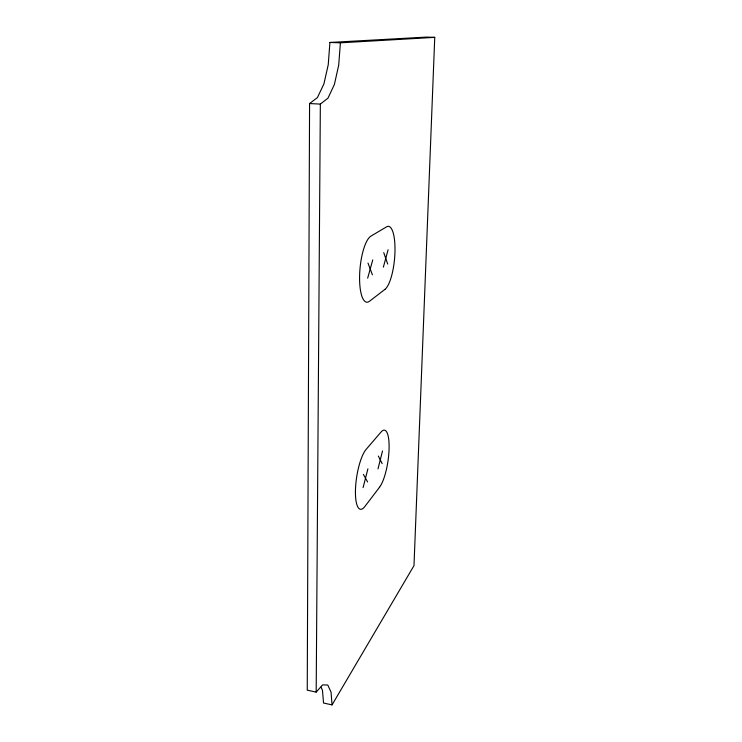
<?xml version="1.0" encoding="UTF-8"?>
<svg xmlns="http://www.w3.org/2000/svg" width="742" height="742" viewBox="0 0 742 742"><rect width="100%" height="100%" fill="white"/><g stroke="black" fill="none" stroke-linecap="round" stroke-linejoin="round"><path stroke-width="1.11" d="M332.045 704.9L413.99 565.645L434.747 37.36L426.539 37.1L329.912 42.461L328.242 64.73L323.892 83.976L317.4 97.601L309.572 103.546L307.253 690.171L316.185 692.119L322.566 684.903L327.751 684.996L331.043 692.073L332.045 704.9L323.531 703.017L322.464 690.208L321.008 687.175M316.185 692.119L320.349 104.093L328.001 98.129L334.392 84.449L338.704 65.148L340.402 42.813L434.747 37.36M378.012 468.87L382.52 450.969M363.088 487.633L367.902 468.842M383.354 267.157L388.112 249.739M367.652 278.185L372.753 259.904M329.912 42.461L340.402 42.813M309.572 103.546L320.349 104.093M363.376 474.37L367.596 481.957M378.355 456.061L382.167 463.639M367.986 263.067L372.41 274.846M383.744 252.632L387.714 264.096M379.533 487.234L364.869 506.508A31.396 8.672 -81.2 0 1 355.455 490.397A31.396 8.672 -81.2 0 1 366.158 449.355L381.036 432.039A30.088 8.004 -81.6 0 1 389.086 448.734A30.088 8.004 -81.6 0 1 379.533 487.234M384.903 289.399L369.488 301.261A33.473 9.896 -84.6 0 1 359.601 275.922A33.473 9.896 -84.6 0 1 370.954 236.114L386.601 226.829A32.082 9.062 -84.7 0 1 394.967 251.835A32.082 9.062 -84.7 0 1 384.903 289.399"/></g></svg>
